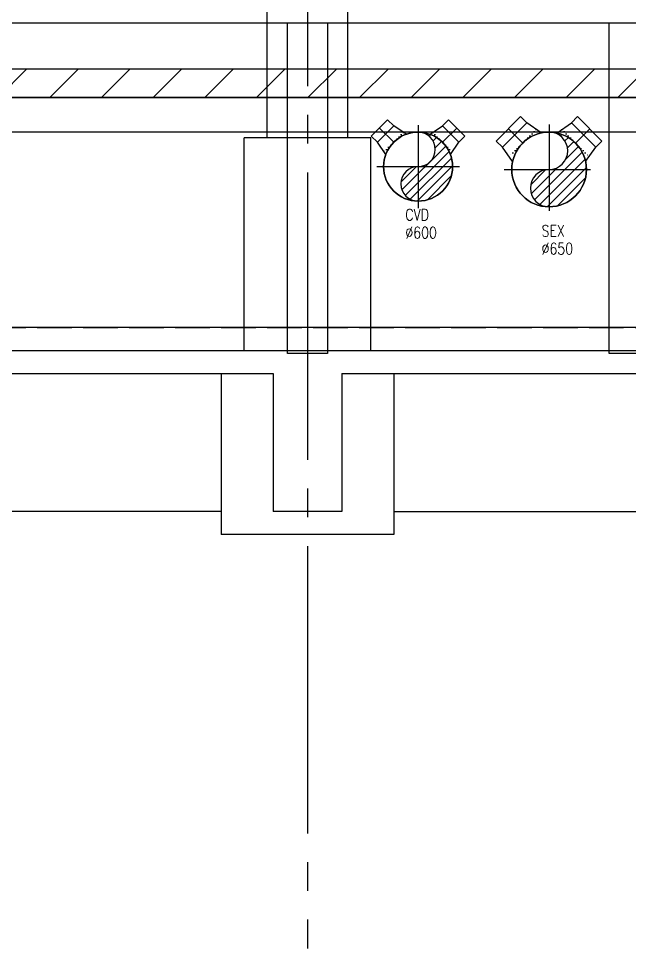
# Model space of a CAD drawing. Extents: x -3080 to 28500, y -1326 to 31609.
# Drawn here: x 21589 to 22120, y 25781 to 26590 of the extents above; entities that cross this region are included whole.
import ezdxf
from ezdxf.enums import TextEntityAlignment as Align
from ezdxf.xclip import XClip

# ---------------------------------------------------------------- set-up
doc = ezdxf.new("R2010")
doc.units = 0
doc.header["$LTSCALE"] = 100
doc.header["$XCLIPFRAME"] = 2
for name, pattern in [('188K-SM-07-F10-MECH-CR PIPE-Y2257103$0$AP6A-SM-08-FR1-001-A_AAS 210916$0$CENTER', [50.8, 31.75, -6.35, 6.35, -6.35]), ('188K-SM-07-F10-MECH-CR PIPE-Y2257103$0$AP6A-SM-08-FR1-001-A_AAS 210916$0$DOT', [0.25, 0, -0.25]), ('188K-SM-07-F10-MECH-CR PIPE-Y2257103$0$CENTER2', [1.125, 0.75, -0.125, 0.125, -0.125]), ('188K-SM-07-F10-MECH-CR PIPE-Y2257103$0$X-S-FAB_SL ALL$0$COL-CEN-LIN', [3.25, 2.5, -0.25, 0.25, -0.25]), ('188K-SM-07-F10-MECH-CR PIPE-Y2257103$0$X-S-FAB_SL ALL$0$HIDDEN', [0.4, 0.3, -0.1])]:
    doc.linetypes.add(name, pattern=pattern)
for name, color, linetype in [('0-xref', 8, 'Continuous'), ('188K-SM-07-F10-MECH-CR PIPE-Y2257103$0$0-CF-AAS-CVD', 140, 'Continuous'), ('188K-SM-07-F10-MECH-CR PIPE-Y2257103$0$0-CF-AAS-SEX', 3, 'Continuous'), ('188K-SM-07-F10-MECH-CR PIPE-Y2257103$0$0-FIRE', 1, 'Continuous'), ('188K-SM-07-F10-MECH-CR PIPE-Y2257103$0$0-hookupzoom', 4, 'Continuous'), ('188K-SM-07-F10-MECH-CR PIPE-Y2257103$0$AP6A-SM-08-FR1-001-A_AAS 210916$0$0-Block Center-Line', 1, '188K-SM-07-F10-MECH-CR PIPE-Y2257103$0$AP6A-SM-08-FR1-001-A_AAS 210916$0$CENTER'), ('188K-SM-07-F10-MECH-CR PIPE-Y2257103$0$AP6A-SM-08-FR1-001-A_AAS 210916$0$0-Block Support-Line', 7, '188K-SM-07-F10-MECH-CR PIPE-Y2257103$0$AP6A-SM-08-FR1-001-A_AAS 210916$0$DOT'), ('188K-SM-07-F10-MECH-CR PIPE-Y2257103$0$Block Center-Line', 1, '188K-SM-07-F10-MECH-CR PIPE-Y2257103$0$CENTER2'), ('188K-SM-07-F10-MECH-CR PIPE-Y2257103$0$X-S-FAB_SL ALL$0$ASP_1', 1, 'Continuous'), ('188K-SM-07-F10-MECH-CR PIPE-Y2257103$0$X-S-FAB_SL ALL$0$ASP_8', 8, 'Continuous'), ('188K-SM-07-F10-MECH-CR PIPE-Y2257103$0$X-S-FAB_SL ALL$0$BEAM-S', 2, 'Continuous'), ('188K-SM-07-F10-MECH-CR PIPE-Y2257103$0$X-S-FAB_SL ALL$0$CCL', 15, '188K-SM-07-F10-MECH-CR PIPE-Y2257103$0$X-S-FAB_SL ALL$0$COL-CEN-LIN'), ('188K-SM-07-F10-MECH-CR PIPE-Y2257103$0$X-S-FAB_SL ALL$0$HID', 5, '188K-SM-07-F10-MECH-CR PIPE-Y2257103$0$X-S-FAB_SL ALL$0$HIDDEN')]:
    doc.layers.add(name, color=color, linetype=linetype)
doc.styles.add('188K-SM-07-F10-MECH-CR PIPE-Y2257103$0$T0', font='simplex.shx', dxfattribs={"width": 0.8, "bigfont": 'chineset.shx'})

# ---------------------------------------------------------------- blocks, each defined once
blk = doc.blocks.new('*U1552')
for p, q in [((-100, 400), (-100, 475)), ((-100, 475), (100, 475)), ((100, 400), (100, 475)), ((-125.4, 272.5), (-100, 400)), ((-100, 400), (100, 400)), ((125.4, 272.5), (100, 400))]:
    blk.add_line(p, q)
blk.add_circle((0, 0), 300)
at = {"layer": '188K-SM-07-F10-MECH-CR PIPE-Y2257103$0$AP6A-SM-08-FR1-001-A_AAS 210916$0$0-Block Center-Line'}
blk.add_line((0, 300), (0, 475), dxfattribs=at)
at = {"layer": '188K-SM-07-F10-MECH-CR PIPE-Y2257103$0$AP6A-SM-08-FR1-001-A_AAS 210916$0$0-Block Support-Line'}
blk.add_line((-119.9, 300), (119.9, 300), dxfattribs=at)
blk = doc.blocks.new('*U1551')
for p, q in [((-100, 400), (-100, 475)), ((-100, 475), (100, 475)), ((100, 400), (100, 475)), ((-125.4, 272.5), (-100, 400)), ((-100, 400), (100, 400)), ((125.4, 272.5), (100, 400))]:
    blk.add_line(p, q)
blk.add_circle((0, 0), 300)
at = {"layer": '188K-SM-07-F10-MECH-CR PIPE-Y2257103$0$AP6A-SM-08-FR1-001-A_AAS 210916$0$0-Block Center-Line'}
blk.add_line((0, 300), (0, 475), dxfattribs=at)
at = {"layer": '188K-SM-07-F10-MECH-CR PIPE-Y2257103$0$AP6A-SM-08-FR1-001-A_AAS 210916$0$0-Block Support-Line'}
blk.add_line((-119.9, 300), (119.9, 300), dxfattribs=at)
blk = doc.blocks.new('*U1553')
h = blk.add_hatch()
h.set_pattern_fill('ANSI31', color=256, scale=1.7143, style=0)
h.paths.add_polyline_path([(0, 0, 1), (0, 30, 0.414214), (-30, 0, 0.414214), (0, -30, -1)])
blk.add_circle((0, 0), 30)
for centre, start, end in [((0, 15), 270, 90), ((0, -15), 90, 270)]:
    blk.add_arc(centre, 15, start, end)
at = {"layer": '188K-SM-07-F10-MECH-CR PIPE-Y2257103$0$Block Center-Line'}
for p, q in [((0, -36), (0, 36)), ((36, 0), (-36, 0))]:
    blk.add_line(p, q, dxfattribs=at)
blk = doc.blocks.new('188K-SM-07-F10-MECH-CR PIPE-Y2257103$0$X-S-FAB_SL ALL$0$A$Ceb448ab1')
at = {"layer": '188K-SM-07-F10-MECH-CR PIPE-Y2257103$0$X-S-FAB_SL ALL$0$CCL'}
blk.add_line((21840, 3600), (21840, 0), dxfattribs=at)
blk = doc.blocks.new('*U1541')
at = {"color": 241}
blk.add_lwpolyline([(17.5, 50), (-17.5, 50), (-17.5, 337.5), (17.5, 337.5)], close=True, dxfattribs=at)
blk = doc.blocks.new('188K-SM-07-F10-MECH-CR PIPE-Y2257103$0$X-S-FAB_SL ALL')
at = {"color": 241}
for p, q in [((-2628.521, -72748.977), (19076.479, -72748.977)), ((-2628.521, -72788.977), (19076.479, -72788.977))]:
    blk.add_line(p, q, dxfattribs=at)
at = {"layer": '188K-SM-07-F10-MECH-CR PIPE-Y2257103$0$X-S-FAB_SL ALL$0$ASP_1'}
for p, q in [((12198.979, -73033.977), (19076.479, -73033.977)), ((16556.479, -73053.977), (17336.479, -73053.977)), ((17336.479, -73053.977), (17336.479, -73173.977)), ((17396.479, -73053.977), (18176.479, -73053.977)), ((17396.479, -73053.977), (17396.479, -73173.977)), ((17396.479, -73173.977), (17336.479, -73173.977))]:
    blk.add_line(p, q, dxfattribs=at)
at = {"layer": '188K-SM-07-F10-MECH-CR PIPE-Y2257103$0$X-S-FAB_SL ALL$0$ASP_8'}
for p, q in [((17331.479, -72848.977), (17331.479, -71981.477)), ((17401.479, -72848.977), (17401.479, -71981.477)), ((17311.479, -73033.977), (17311.479, -72848.977)), ((17421.479, -72848.977), (17311.479, -72848.977)), ((17421.479, -73033.977), (17421.479, -72848.977)), ((17291.479, -73053.977), (17291.479, -73193.977)), ((17441.479, -73053.977), (17441.479, -73193.977)), ((17291.479, -73173.977), (16711.479, -73173.977)), ((17441.479, -73173.977), (18021.479, -73173.977)), ((17441.479, -73193.977), (17291.479, -73193.977))]:
    blk.add_line(p, q, dxfattribs=at)
at = {"layer": '188K-SM-07-F10-MECH-CR PIPE-Y2257103$0$X-S-FAB_SL ALL$0$HID'}
blk.add_line((-2628.521, -73013.977), (19076.479, -73013.977), dxfattribs=at)
at = {"layer": '188K-SM-07-F10-MECH-CR PIPE-Y2257103$0$X-S-FAB_SL ALL$0$BEAM-S'}
for p in [(17366.479, -73086.477), (17646.479, -73086.477)]:
    blk.add_blockref('*U1541', p, dxfattribs=at)
at = {"layer": '188K-SM-07-F10-MECH-CR PIPE-Y2257103$0$X-S-FAB_SL ALL$0$CCL'}
blk.add_blockref('188K-SM-07-F10-MECH-CR PIPE-Y2257103$0$X-S-FAB_SL ALL$0$A$Ceb448ab1', (-4473.521, -73553.977), dxfattribs=at)
blk = doc.blocks.new('*U1550')
for p, q in [((-150, 425), (-150, 500)), ((-150, 500), (150, 500)), ((150, 425), (150, 500)), ((-175.4, 273.6), (-150, 425)), ((-150, 425), (150, 425)), ((175.4, 273.6), (150, 425))]:
    blk.add_line(p, q)
blk.add_circle((0, 0), 325)
at = {"layer": '188K-SM-07-F10-MECH-CR PIPE-Y2257103$0$AP6A-SM-08-FR1-001-A_AAS 210916$0$0-Block Center-Line'}
blk.add_line((0, 325), (0, 500), dxfattribs=at)
at = {"layer": '188K-SM-07-F10-MECH-CR PIPE-Y2257103$0$AP6A-SM-08-FR1-001-A_AAS 210916$0$0-Block Support-Line'}
blk.add_line((-166.8, 325), (166.8, 325), dxfattribs=at)
blk = doc.blocks.new('*U1548')
h = blk.add_hatch()
h.set_pattern_fill('ANSI31', color=256, scale=1.857, style=0)
h.paths.add_polyline_path([(0, 0, 1), (0, 32.5, 0.414214), (-32.5, 0, 0.414214), (0, -32.5, -1)])
blk.add_circle((0, 0), 32.5)
for centre, start, end in [((0, 16.25), 270, 90), ((0, -16.25), 90, 270)]:
    blk.add_arc(centre, 16.25, start, end)
at = {"layer": '188K-SM-07-F10-MECH-CR PIPE-Y2257103$0$Block Center-Line'}
for p, q in [((0, -39), (0, 39)), ((39, 0), (-39, 0))]:
    blk.add_line(p, q, dxfattribs=at)
blk = doc.blocks.new('*U1549')
for p, q in [((-150, 425), (-150, 500)), ((-150, 500), (150, 500)), ((150, 425), (150, 500)), ((-175.4, 273.6), (-150, 425)), ((-150, 425), (150, 425)), ((175.4, 273.6), (150, 425))]:
    blk.add_line(p, q)
blk.add_circle((0, 0), 325)
at = {"layer": '188K-SM-07-F10-MECH-CR PIPE-Y2257103$0$AP6A-SM-08-FR1-001-A_AAS 210916$0$0-Block Center-Line'}
blk.add_line((0, 325), (0, 500), dxfattribs=at)
at = {"layer": '188K-SM-07-F10-MECH-CR PIPE-Y2257103$0$AP6A-SM-08-FR1-001-A_AAS 210916$0$0-Block Support-Line'}
blk.add_line((-166.8, 325), (166.8, 325), dxfattribs=at)
blk = doc.blocks.new('188K-SM-07-F10-MECH-CR PIPE-Y2257103')
at = {"layer": '188K-SM-07-F10-MECH-CR PIPE-Y2257103$0$0-FIRE'}
h = blk.add_hatch(dxfattribs=at)
h.set_pattern_fill('ANSI31', color=256, scale=10)
h.set_pattern_definition([(45, (0, 99332.263), (-22.45064, 22.45064), [])])
h.paths.add_polyline_path([(23550, 26520.786), (1845, 26520.786), (1845, 26545.786), (23550, 26545.786)])
blk.add_line((23502.5, 26320.786), (1845, 26320.786))
blk.add_lwpolyline([(23550, 26520.786), (1845, 26520.786), (1845, 26545.786), (23550, 26545.786)], close=True, dxfattribs=at)
at = {"layer": '188K-SM-07-F10-MECH-CR PIPE-Y2257103$0$0-hookupzoom'}
blk.add_lwpolyline([(23550, 26490.786), (1845, 26490.786), (1845, 26520.786), (23550, 26520.786)], close=True, dxfattribs=at)
at = {"layer": '188K-SM-07-F10-MECH-CR PIPE-Y2257103$0$0-CF-AAS-CVD', "yscale": 0.1, "zscale": 0.1}
for name, xscale, rotation in [('*U1552', -0.1, 45), ('*U1551', 0.1, 315)]:
    blk.add_blockref(name, (21936.177, 26460.786), dxfattribs=dict(at, xscale=xscale, rotation=rotation))
at = {"layer": '188K-SM-07-F10-MECH-CR PIPE-Y2257103$0$0-CF-AAS-CVD', "rotation": 180}
blk.add_blockref('*U1553', (21936.177, 26460.786), dxfattribs=at)
at = {"layer": '188K-SM-07-F10-MECH-CR PIPE-Y2257103$0$0-CF-AAS-CVD', "style": '188K-SM-07-F10-MECH-CR PIPE-Y2257103$0$T0', "width": 0.8}
for s, p in [('CVD', (21925.104, 26418.91)), ('%%C600', (21925.104, 26403.388))]:
    blk.add_text(s, height=10, dxfattribs=at).set_placement(p, align=Align.MIDDLE_LEFT)
ref = blk.add_blockref('188K-SM-07-F10-MECH-CR PIPE-Y2257103$0$X-S-FAB_SL ALL', (4473.521, 99334.763))
XClip(ref).set_block_clipping_path([(-7553.4648570136, -75341.9369645483), (24026.2025623869, -67725.7696244382)])
at = {"layer": '188K-SM-07-F10-MECH-CR PIPE-Y2257103$0$0-CF-AAS-SEX', "zscale": 0.1}
for name, xscale, yscale, rotation in [('*U1549', -0.1000000000000003, 0.1000000000000003, 44.99999999999984), ('*U1550', 0.1, 0.1, 315)]:
    blk.add_blockref(name, (22050.146, 26458.286), dxfattribs=dict(at, xscale=xscale, yscale=yscale, rotation=rotation))
at = {"layer": '188K-SM-07-F10-MECH-CR PIPE-Y2257103$0$0-CF-AAS-SEX', "rotation": 180}
blk.add_blockref('*U1548', (22050.146, 26458.286), dxfattribs=at)
at = {"layer": '188K-SM-07-F10-MECH-CR PIPE-Y2257103$0$0-CF-AAS-SEX', "style": '188K-SM-07-F10-MECH-CR PIPE-Y2257103$0$T0', "width": 0.8}
for s, p in [('SEX', (22043.597, 26404.885)), ('%%C650', (22043.597, 26389.363))]:
    blk.add_text(s, height=10, dxfattribs=at).set_placement(p, align=Align.MIDDLE_LEFT)

msp = doc.modelspace()

# ---------------------------------------------------------------- block references
at = {"layer": '0-xref'}
msp.add_blockref('188K-SM-07-F10-MECH-CR PIPE-Y2257103', (0, 0), dxfattribs=at)

doc.saveas('drawing.dxf')
